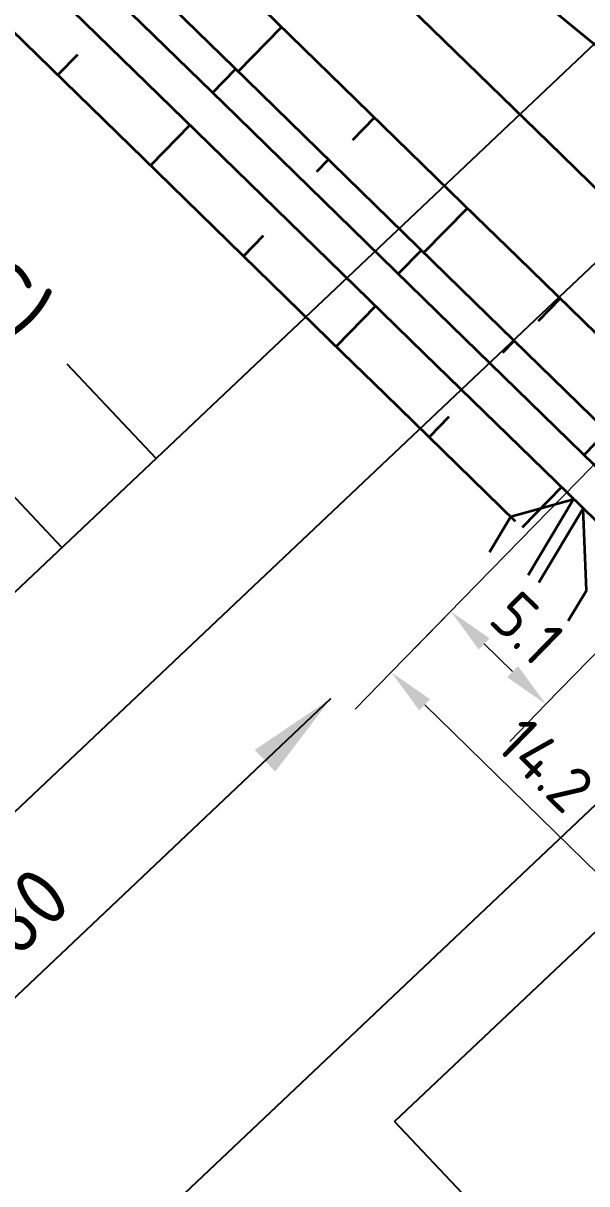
# Model space of a CAD drawing. Header units: metres. Extents: x 134219 to 139178, y 438661 to 444352.
# Drawn here: x 137302.07 to 137323.8, y 440332.51 to 440377.25 of the extents above; entities that cross this region are included whole.
import ezdxf
from ezdxf.enums import TextEntityAlignment as Align

# ---------------------------------------------------------------- set-up
doc = ezdxf.new("R2010")
doc.units = ezdxf.units.M
doc.linetypes.add('13strp', pattern=[4, 1, -3])
doc.layers.get('DEFPOINTS').update_dxf_attribs({"color": 193})
for name, color, linetype, lineweight in [('N-WE-AM-KILOMETRERING-S', 7, 'Continuous', 25), ('N-WE-KL-ET_LS_OV_KABEL-M', 7, 'Continuous', 18), ('N-WE-KL-ET_LS_OV_KABEL-T25', 7, 'Continuous', 25), ('Utd-ondergr-nw', 8, '13strp', 35), ('X-XX-AL-AANPIJLING-G', 7, 'Continuous', 18), ('X-XX-AL-AANPIJLING-S', 7, 'Continuous', 25)]:
    doc.layers.add(name, color=color, linetype=linetype, lineweight=lineweight)
doc.layers.add('N-WE-KL-MONITORING-T25', color=2, linetype='Continuous')
doc.styles.add('ISO18', font='NLCS-ISO.ttf')
doc.styles.add('ISO25', font='NLCS-ISO.ttf')
doc.styles.add('NLCS-ISO', font='NLCS-ISO.ttf')
doc.styles.add('NLCS_18', font='NLCS-ISO.ttf', dxfattribs={"height": 1.8})
doc.dimstyles.new('NLCS_t18_pijl_Dimension_l3_h1', dxfattribs={"dimtxt": 1.8, "dimasz": 1.8, "dimexe": 2, "dimexo": 2, "dimgap": 0.7, "dimtad": 1, "dimdec": 1, "dimzin": 0, "dimdsep": 46, "dimtxsty": 'NLCS_18', "dimcen": 2.5, "dimdle": 2, "dimclrd": 256, "dimclre": 256, "dimclrt": 256, "dimadec": 1, "dimazin": 0, "dimtfac": 1, "dimtdec": 1, "dimtofl": 0, "dimtmove": 1, "dimatfit": 0, "dimfxl": 0, "dimtolj": 1, "dimtzin": 0, "dimlwd": 18, "dimlwe": 18, "dimarcsym": 0})
doc.dimstyles.new('UTD', dxfattribs={"dimtxt": 1.8, "dimasz": 1.8, "dimexe": 0, "dimexo": 0, "dimgap": 0.5, "dimtad": 1, "dimdec": 1, "dimzin": 1, "dimdsep": 46, "dimtxsty": 'ISO18', "dimcen": 2.5, "dimclrd": 256, "dimclre": 256, "dimclrt": 1, "dimadec": 0, "dimazin": 0, "dimtfac": 1, "dimtdec": 1, "dimtmove": 0, "dimatfit": 3, "dimfxl": 0, "dimlwd": -1, "dimlwe": -1, "dimarcsym": 0})

# ---------------------------------------------------------------- blocks, each defined once
blk = doc.blocks.new('*D353')
at = {"layer": 'DEFPOINTS', "color": 0, "transparency": 16777216}
for p in [(137316.265, 440352.229), (137316.265, 440352.229), (137326.447, 440342.286)]:
    blk.add_point(p, dxfattribs=at)
at = {"layer": 'N-WE-KL-ET_LS_OV_KABEL-M', "lineweight": 18, "transparency": 16777216}
for p, q in [((137316.265, 440352.229), (137314.868, 440350.799)), ((137326.447, 440342.286), (137325.049, 440340.855))]:
    blk.add_line(p, q, dxfattribs=at)
at = {"layer": 'N-WE-KL-ET_LS_OV_KABEL-M', "linetype": 'Continuous', "lineweight": 18, "transparency": 16777216}
blk.add_line((137325.159, 440343.543), (137317.553, 440350.972), dxfattribs=at)
at = {"layer": 'N-WE-KL-ET_LS_OV_KABEL-M', "transparency": 16777216}
for points in [[(137317.763, 440351.186), (137317.343, 440350.757), (137316.265, 440352.229)], [(137325.368, 440343.758), (137324.949, 440343.329), (137326.447, 440342.286)]]:
    blk.add_solid(points, dxfattribs=at)
at = {"layer": 'N-WE-KL-ET_LS_OV_KABEL-M', "transparency": 16777216, "insert": (137322.211, 440348.659), "char_height": 1.8, "attachment_point": 5, "rotation": 315.6757, "style": 'NLCS_18'}
blk.add_mtext('\\A1;14.2', dxfattribs=at)
blk = doc.blocks.new('*D419')
at = {"layer": 'DEFPOINTS', "color": 0, "transparency": 16777216}
for p in [(137318.559, 440354.577), (137318.559, 440354.577), (137322.229, 440350.993)]:
    blk.add_point(p, dxfattribs=at)
at = {"layer": 'N-WE-KL-ET_LS_OV_KABEL-M', "lineweight": 18, "transparency": 16777216}
for p, q in [((137318.559, 440354.577), (137317.161, 440353.147)), ((137322.229, 440350.993), (137320.831, 440349.562))]:
    blk.add_line(p, q, dxfattribs=at)
at = {"layer": 'N-WE-KL-ET_LS_OV_KABEL-M', "linetype": 'Continuous', "lineweight": 18, "transparency": 16777216}
blk.add_line((137320.941, 440352.251), (137319.846, 440353.32), dxfattribs=at)
at = {"layer": 'N-WE-KL-ET_LS_OV_KABEL-M', "transparency": 16777216}
for points in [[(137320.056, 440353.534), (137319.637, 440353.105), (137318.559, 440354.577)], [(137321.151, 440352.465), (137320.732, 440352.036), (137322.229, 440350.993)]]:
    blk.add_solid(points, dxfattribs=at)
at = {"layer": 'N-WE-KL-ET_LS_OV_KABEL-M', "transparency": 16777216, "insert": (137321.512, 440353.93), "char_height": 1.8, "attachment_point": 5, "rotation": 315.6757, "style": 'NLCS_18'}
blk.add_mtext('\\A1;5.1', dxfattribs=at)
blk = doc.blocks.new('SAL-AM_KILOMETRERING-SO')
blk.add_lwpolyline([(-37, 0), (-28, 0), (-10, 0)])
at = {"style": 'ISO25'}
blk.add_text('KM', height=2.25, dxfattribs=at).set_placement((-36, 1))
blk.add_attdef('KM', (-31, 1), '', height=2.25, dxfattribs=at)

msp = doc.modelspace()

# ---------------------------------------------------------------- linework, layer by layer
at = {"layer": 'N-WE-KL-ET_LS_OV_KABEL-M'}
for points in [[(137332.698, 440361.712), (137322.229, 440350.993)], [(137325.089, 440361.264), (137316.265, 440352.229)]]:
    msp.add_lwpolyline(points, dxfattribs=at)
at = {"layer": 'Utd-ondergr-nw', "linetype": 'Continuous', "flags": 128}
for points in [[(137297.096, 440404.117), (137303.658, 440396.522), (137310.219, 440388.926), (137317.38, 440381.947), (137325.142, 440375.583), (137326.904, 440374.139), (137332.904, 440369.22), (137340.666, 440362.856), (137348.427, 440356.492), (137356.189, 440350.129), (137363.35, 440343.149), (137370.512, 440336.17), (137377.673, 440329.19), (137384.835, 440322.211), (137391.996, 440315.231), (137399.158, 440308.252)], [(137276.543, 440401.429), (137278.579, 440399.445), (137285.741, 440392.465), (137292.902, 440385.486), (137300.064, 440378.506), (137307.225, 440371.527), (137314.387, 440364.547), (137316.012, 440362.963), (137321.047, 440358.056)], [(137300.824, 440393.614), (137307.985, 440386.635), (137315.147, 440379.655), (137322.308, 440372.676), (137323.934, 440371.091), (137329.47, 440365.696), (137336.631, 440358.717), (137343.793, 440351.737), (137350.954, 440344.758), (137358.116, 440337.778), (137365.277, 440330.799), (137372.439, 440323.819), (137379.6, 440316.84), (137386.762, 440309.86)], [(137298.032, 440390.749), (137305.194, 440383.77), (137312.355, 440376.79), (137319.517, 440369.811), (137321.142, 440368.227), (137326.678, 440362.831), (137333.839, 440355.852), (137341.001, 440348.872), (137348.162, 440341.893), (137355.324, 440334.914), (137362.485, 440327.934), (137369.647, 440320.955), (137376.808, 440313.975), (137383.97, 440306.996)], [(137296.357, 440389.031), (137303.518, 440382.051), (137310.68, 440375.072), (137317.841, 440368.092), (137319.467, 440366.508), (137325.003, 440361.113), (137332.164, 440354.133), (137339.326, 440347.154), (137346.487, 440340.174), (137353.649, 440333.195), (137360.81, 440326.215), (137367.972, 440319.236), (137375.133, 440312.256), (137382.295, 440305.277)], [(137295.467, 440388.118), (137302.629, 440381.138), (137309.79, 440374.159), (137316.952, 440367.179), (137318.577, 440365.595), (137324.113, 440360.2), (137331.275, 440353.22), (137338.436, 440346.241), (137345.598, 440339.261), (137352.759, 440332.282), (137359.92, 440325.302), (137367.082, 440318.323), (137374.243, 440311.343), (137381.405, 440304.364)], [(137301.582, 440380.064), (137308.743, 440373.084), (137315.905, 440366.105), (137317.53, 440364.521), (137323.066, 440359.125), (137330.228, 440352.146), (137337.389, 440345.166), (137344.551, 440338.187), (137351.712, 440331.208), (137358.874, 440324.228), (137366.035, 440317.249), (137373.197, 440310.269), (137380.358, 440303.29)], [(137310.362, 440375.381), (137312.038, 440377.1)], [(137304.161, 440376.032), (137303.402, 440375.253)], [(137309.374, 440374.564), (137310.264, 440375.477)], [(137314.781, 440372.751), (137315.618, 440373.61)], [(137308.501, 440373.321), (137306.983, 440371.763)], [(137313.4, 440371.531), (137313.845, 440371.987)], [(137317.524, 440368.402), (137319.199, 440370.12)], [(137311.323, 440369.052), (137310.564, 440368.273)], [(137316.536, 440367.585), (137317.425, 440368.498)], [(137315.662, 440366.341), (137314.144, 440364.784)], [(137321.942, 440365.771), (137322.78, 440366.631)], [(137320.561, 440364.551), (137321.006, 440365.008)], [(137318.484, 440362.073), (137317.725, 440361.294)], [(137323.697, 440360.605), (137324.587, 440361.518)], [(137322.824, 440359.362), (137321.306, 440357.804)]]:
    msp.add_lwpolyline(points, dxfattribs=at)
at = {"layer": 'Utd-ondergr-nw', "linetype": 'Continuous'}
for points in [[(137320.87, 440358.229), (137323.293, 440358.905)], [(137323.293, 440358.905), (137321.544, 440355.975)], [(137323.661, 440358.546), (137321.956, 440355.69)], [(137323.789, 440355.384), (137323.661, 440358.546)], [(137320.87, 440358.229), (137320.05, 440356.855)], [(137323.789, 440355.384), (137323.088, 440354.206)]]:
    msp.add_lwpolyline(points, dxfattribs=at)
at = {"layer": 'X-XX-AL-AANPIJLING-S'}
for p, q in [((137281.764, 440336.431), (137345.848, 440397.006)), ((137351.147, 440372.654), (137294.93, 440319.516)), ((137327.74, 440371.421), (137264.208, 440311.369)), ((137307.2, 440360.474), (137303.765, 440364.107)), ((137303.566, 440357.039), (137300.132, 440360.673)), ((137342.06, 440359.175), (137316.395, 440334.915)), ((137319.829, 440331.281), (137316.395, 440334.915))]:
    msp.add_line(p, q, dxfattribs=at)

# ---------------------------------------------------------------- block references
at = {"layer": 'N-WE-AM-KILOMETRERING-S'}
ref = msp.add_blockref('SAL-AM_KILOMETRERING-SO', (137321.207, 440358.09), dxfattribs=dict(at, rotation=43.38732528018308))
ref.add_attrib('KM', '77.880', (137297.992, 440337.522), dxfattribs={"layer": 'N-WE-KL-MONITORING-T25', "height": 2.25, "rotation": 43.3873, "style": 'ISO25'})

# ---------------------------------------------------------------- texts
at = {"layer": 'N-WE-KL-ET_LS_OV_KABEL-T25', "style": 'NLCS-ISO'}
msp.add_text('RWS VP H-8 VG-YMvKas 4x35mm² (VS)', height=2.5, rotation=313.3873, dxfattribs=at).set_placement((137302.447, 440365.502), align=Align.MIDDLE_RIGHT)

# ---------------------------------------------------------------- dimensions: what is measured, and where the dimension line sits
at = {"layer": 'N-WE-KL-ET_LS_OV_KABEL-M'}
dim = msp.add_aligned_dim(p1=(137322.229, 440350.993), p2=(137318.559, 440354.577), distance=0, dimstyle='NLCS_t18_pijl_Dimension_l3_h1', dxfattribs=at)
dim.commit()
dim.dimension.update_dxf_attribs({"geometry": '*D419', "text_midpoint": (137321.512, 440353.93)})
dim = msp.add_linear_dim(base=(137316.265, 440352.229), p1=(137326.447, 440342.286), p2=(137316.265, 440352.229), angle=135.6757, dimstyle='NLCS_t18_pijl_Dimension_l3_h1', dxfattribs=at)
dim.commit()
dim.dimension.update_dxf_attribs({"geometry": '*D353', "text_midpoint": (137321.093, 440347.514), "dimtype": 161})

# ---------------------------------------------------------------- leaders
at = {"layer": 'X-XX-AL-AANPIJLING-G'}
msp.add_leader([(137313.94, 440351.221), (137196.513, 440240.225)], dimstyle='UTD', override={"dimasz": 3.5, "dimfxl": 0}, dxfattribs=at)

doc.saveas('drawing.dxf')
